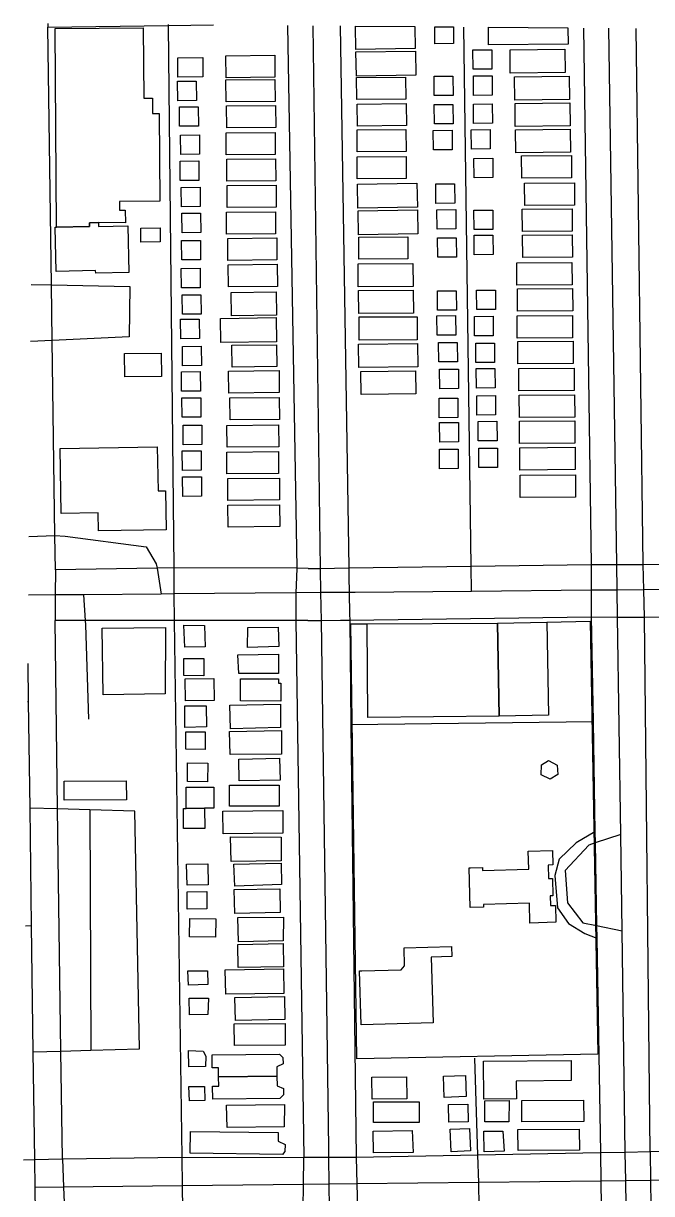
# Model space of a CAD drawing. Header units: millimetres. Extents: x 0 to 813, y 0 to 785.
# Drawn here: x 3.4 to 219.7, y 381.8 to 784.9 of the extents above; entities that cross this region are included whole.
import ezdxf

# ---------------------------------------------------------------- set-up
doc = ezdxf.new("R2010")
doc.units = ezdxf.units.MM

msp = doc.modelspace()

# ---------------------------------------------------------------- linework, layer by layer
at = {"layer": 'buildings'}
for points in [[(14.3477, 783.1276), (44.6558, 783.3278), (44.8169, 759.1317), (47.8302, 759.1496), (47.8666, 753.8418), (50.1163, 753.8553), (50.324, 723.6185), (36.4441, 723.5294), (36.46, 720.609), (38.4856, 720.6245), (38.5135, 716.2495), (29.2255, 716.3199), (26.1453, 716.2582), (26.1751, 714.9255), (14.8089, 714.67), (14.3477, 783.1276)], [(117.7728, 783.9775), (138.2278, 783.799), (138.3429, 776.2212), (117.9034, 775.9008), (117.7728, 783.9775)], [(145.0564, 783.7394), (151.516, 783.683), (151.5728, 777.9374), (145.1142, 777.8718), (145.0564, 783.7394)], [(163.5261, 783.5782), (190.9085, 783.3392), (190.9583, 777.7144), (163.5801, 777.4768), (163.5261, 783.5782)], [(73.1019, 773.7844), (89.9704, 773.9251), (90.0367, 766.3407), (73.1682, 766.2001), (73.1019, 773.7844)], [(117.9376, 775.0677), (138.3771, 775.3882), (138.5117, 767.0704), (118.0722, 766.75), (117.9376, 775.0677)], [(158.2196, 775.7916), (164.6781, 775.8461), (164.7441, 769.1722), (158.2855, 769.1067), (158.2196, 775.7916)], [(170.9861, 775.7797), (189.8475, 775.992), (189.9355, 768.0411), (171.0824, 767.8176), (170.9861, 775.7797)], [(56.5433, 773.0192), (65.1356, 773.1215), (65.2181, 766.4475), (56.6258, 766.3341), (56.5433, 773.0192)], [(118.1594, 766.2828), (135.0281, 766.4347), (135.0943, 758.8393), (118.2258, 758.7096), (118.1594, 766.2828)], [(144.8337, 766.7041), (151.2922, 766.7585), (151.3583, 760.0847), (144.8996, 760.0192), (144.8337, 766.7041)], [(158.3567, 766.8076), (164.8152, 766.8621), (164.8812, 760.1883), (158.4226, 760.1227), (158.3567, 766.8076)], [(172.5066, 766.4616), (191.3597, 766.685), (191.4477, 758.723), (172.5945, 758.4995), (172.5066, 766.4616)], [(56.4727, 764.9697), (62.9312, 765.0241), (62.9971, 758.3392), (56.5384, 758.2737), (56.4727, 764.9697)], [(73.1368, 765.4675), (90.0054, 765.6082), (90.0717, 758.0239), (73.2031, 757.8832), (73.1368, 765.4675)], [(57.1174, 756.1478), (63.576, 756.2022), (63.6418, 749.5173), (57.1832, 749.4518), (57.1174, 756.1478)], [(73.3402, 756.4829), (90.2088, 756.6236), (90.2751, 749.0393), (73.4065, 748.8986), (73.3402, 756.4829)], [(118.3614, 757.1317), (135.2218, 757.2837), (135.288, 749.6883), (118.4194, 749.5475), (118.3614, 757.1317)], [(144.8561, 756.9439), (151.3146, 756.9983), (151.3806, 750.3245), (144.922, 750.2589), (144.8561, 756.9439)], [(158.3878, 757.1028), (164.8464, 757.1573), (164.9124, 750.4835), (158.4538, 750.4179), (158.3878, 757.1028)], [(172.7006, 757.3438), (191.5621, 757.5672), (191.6501, 749.6052), (172.7969, 749.3817), (172.7006, 757.3438)], [(57.5386, 746.4396), (63.9971, 746.494), (64.063, 739.809), (57.6043, 739.7436), (57.5386, 746.4396)], [(73.2009, 747.2238), (90.0694, 747.3645), (90.1357, 739.7801), (73.2671, 739.6394), (73.2009, 747.2238)], [(118.2831, 748.2051), (135.1434, 748.346), (135.2097, 740.7617), (118.3411, 740.6209), (118.2831, 748.2051)], [(144.562, 748.0192), (151.0206, 748.0736), (151.0866, 741.3998), (144.6279, 741.3342), (144.562, 748.0192)], [(157.6383, 748.2932), (164.0968, 748.3476), (164.1628, 741.6738), (157.7042, 741.6083), (157.6383, 748.2932)], [(172.8536, 748.282), (191.7067, 748.4944), (191.803, 740.5323), (172.9416, 740.32), (172.8536, 748.282)], [(73.4033, 738.1282), (90.2719, 738.2689), (90.3299, 730.6846), (73.4695, 730.5438), (73.4033, 738.1282)], [(118.3098, 738.9445), (135.1784, 739.0853), (135.2448, 731.501), (118.3761, 731.3602), (118.3098, 738.9445)], [(158.5561, 738.4141), (165.0146, 738.4685), (165.0807, 731.7947), (158.622, 731.7291), (158.5561, 738.4141)], [(174.966, 739.2585), (192.1002, 739.3971), (192.1654, 731.6795), (175.023, 731.5521), (174.966, 739.2585)], [(57.3435, 737.4586), (63.8021, 737.5129), (63.8679, 730.828), (57.4093, 730.7625), (57.3435, 737.4586)], [(118.4931, 729.5493), (138.9327, 729.8698), (139.0673, 721.552), (118.6194, 721.2316), (118.4931, 729.5493)], [(145.3967, 729.6021), (151.8553, 729.6566), (151.9213, 722.9827), (145.4626, 722.9172), (145.3967, 729.6021)], [(176.0045, 729.8891), (193.147, 730.0165), (193.2039, 722.299), (176.0614, 722.1716), (176.0045, 729.8891)], [(57.7705, 728.4165), (64.2291, 728.4708), (64.2949, 721.7859), (57.8362, 721.7205), (57.7705, 728.4165)], [(73.548, 729.0775), (90.4084, 729.2293), (90.4747, 721.645), (73.606, 721.5043), (73.548, 729.0775)], [(57.9661, 719.4875), (64.4246, 719.5419), (64.4905, 712.8569), (58.0318, 712.7915), (57.9661, 719.4875)], [(73.2929, 719.8749), (90.1617, 720.0266), (90.2279, 712.4423), (73.3593, 712.3016), (73.2929, 719.8749)], [(118.6367, 720.3654), (139.0763, 720.6858), (139.2109, 712.3681), (118.763, 712.0477), (118.6367, 720.3654)], [(145.8253, 720.7266), (152.2838, 720.781), (152.3498, 714.1072), (145.8912, 714.0417), (145.8253, 720.7266)], [(158.5656, 720.5594), (165.0242, 720.6139), (165.0903, 713.9401), (158.6316, 713.8745), (158.5656, 720.5594)], [(175.2207, 720.9576), (192.3632, 721.085), (192.4201, 713.3675), (175.2859, 713.24), (175.2207, 720.9576)], [(14.344, 714.663), (14.8089, 714.67), (26.1751, 714.9255), (26.1453, 716.2582), (29.2255, 716.3199), (29.2553, 714.9872), (39.3262, 715.2097), (39.691, 699.0841), (28.2917, 698.84), (28.2748, 699.7506), (14.6836, 699.4592), (14.344, 714.663)], [(43.8349, 714.4151), (50.5175, 714.4564), (50.5498, 709.626), (43.8672, 709.5847), (43.8349, 714.4151)], [(57.8838, 710.1168), (64.3424, 710.1712), (64.4082, 703.4862), (57.9496, 703.4208), (57.8838, 710.1168)], [(73.7866, 710.8655), (90.6554, 711.0173), (90.7133, 703.422), (73.8529, 703.2812), (73.7866, 710.8655)], [(118.9055, 711.2692), (135.7659, 711.4101), (135.8322, 703.8258), (118.9636, 703.685), (118.9055, 711.2692)], [(146.0141, 711.0204), (152.4727, 711.0749), (152.5387, 704.401), (146.08, 704.3355), (146.0141, 711.0204)], [(158.6061, 711.9094), (165.0646, 711.9638), (165.1307, 705.29), (158.672, 705.2245), (158.6061, 711.9094)], [(175.2992, 711.9186), (192.4418, 712.0571), (192.4987, 704.3396), (175.3562, 704.2122), (175.2992, 711.9186)], [(73.9309, 701.7704), (90.7915, 701.9334), (90.8741, 694.3156), (74.0052, 694.1527), (73.9309, 701.7704)], [(118.6752, 702.0442), (137.5031, 702.2011), (137.575, 694.3058), (118.7388, 694.149), (118.6752, 702.0442)], [(173.2819, 702.4205), (192.3253, 702.5424), (192.3742, 694.8583), (173.3308, 694.7364), (173.2819, 702.4205)], [(57.7828, 700.502), (64.2414, 700.5564), (64.3072, 693.8714), (57.8486, 693.806), (57.7828, 700.502)], [(173.5111, 693.5245), (192.5462, 693.6465), (192.595, 685.9513), (173.5599, 685.8293), (173.5111, 693.5245)], [(58.0931, 691.4055), (64.5517, 691.4598), (64.6176, 684.7749), (58.1589, 684.7094), (58.0931, 691.4055)], [(74.9349, 692.257), (90.4758, 692.4426), (90.5713, 684.4028), (75.0303, 684.2172), (74.9349, 692.257)], [(118.8104, 692.8492), (137.6382, 692.995), (137.7101, 685.0998), (118.8739, 684.9429), (118.8104, 692.8492)], [(145.9704, 692.7777), (152.429, 692.8321), (152.495, 686.1583), (146.0363, 686.0927), (145.9704, 692.7777)], [(159.4945, 692.9922), (165.9531, 693.0467), (166.0191, 686.3729), (159.5604, 686.3073), (159.4945, 692.9922)], [(57.5211, 682.9829), (63.9797, 683.0372), (64.0456, 676.3523), (57.5869, 676.2868), (57.5211, 682.9829)], [(71.2701, 683.2841), (90.4728, 683.582), (90.5991, 675.2754), (71.4049, 674.9886), (71.2701, 683.2841)], [(118.9716, 683.7762), (139.0108, 683.867), (139.0492, 675.9276), (119.0099, 675.8368), (118.9716, 683.7762)], [(145.7789, 684.1852), (152.2375, 684.2396), (152.3035, 677.5658), (145.8448, 677.5003), (145.7789, 684.1852)], [(158.6932, 683.961), (165.1518, 684.0154), (165.2178, 677.3416), (158.7591, 677.276), (158.6932, 683.961)], [(173.4124, 684.154), (192.4475, 684.2759), (192.5046, 676.5807), (173.4612, 676.4588), (173.4124, 684.154)], [(58.1615, 673.6614), (64.6201, 673.7157), (64.686, 667.0308), (58.2272, 666.9653), (58.1615, 673.6614)], [(75.1903, 674.0671), (90.6149, 674.2315), (90.7064, 666.6803), (75.2735, 666.5159), (75.1903, 674.0671)], [(118.7901, 674.4397), (139.1291, 674.6278), (139.2081, 666.5992), (118.8609, 666.4223), (118.7901, 674.4397)], [(146.3704, 674.964), (152.8291, 675.0185), (152.8951, 668.3446), (146.4364, 668.2791), (146.3704, 674.964)], [(159.1686, 674.7519), (165.6272, 674.8064), (165.6932, 668.1215), (159.2345, 668.0559), (159.1686, 674.7519)], [(173.6507, 675.3468), (192.6858, 675.4687), (192.7429, 667.7735), (173.6996, 667.6627), (173.6507, 675.3468)], [(38.2675, 671.2044), (50.8944, 671.3379), (50.9814, 663.287), (38.3545, 663.1536), (38.2675, 671.2044)], [(73.9912, 665.1281), (91.4253, 665.3638), (91.5248, 657.7792), (74.099, 657.5434), (73.9912, 665.1281)], [(119.6207, 665.0277), (138.4569, 665.1845), (138.5205, 657.2893), (119.6926, 657.1324), (119.6207, 665.0277)], [(146.7297, 665.756), (153.1883, 665.8105), (153.2543, 659.1366), (146.7956, 659.0711), (146.7297, 665.756)], [(159.3159, 665.9788), (165.7745, 666.0333), (165.8405, 659.3594), (159.3818, 659.2939), (159.3159, 665.9788)], [(173.9926, 666.0501), (193.0277, 666.172), (193.0766, 658.4768), (174.0415, 658.366), (173.9926, 666.0501)], [(57.8107, 664.9037), (64.2693, 664.9581), (64.3352, 658.2731), (57.8764, 658.2077), (57.8107, 664.9037)], [(58.0058, 655.9192), (64.4644, 655.9736), (64.5302, 649.2886), (58.0715, 649.2232), (58.0058, 655.9192)], [(74.5415, 655.9406), (91.5262, 656.047), (91.5759, 648.4628), (74.5828, 648.3565), (74.5415, 655.9406)], [(146.5343, 655.7756), (152.9929, 655.8301), (153.059, 649.1562), (146.6002, 649.0907), (146.5343, 655.7756)], [(159.5082, 656.6612), (165.9668, 656.7157), (166.0328, 650.0419), (159.5741, 649.9763), (159.5082, 656.6612)], [(174.1861, 656.8657), (193.2295, 656.9876), (193.2783, 649.2924), (174.2349, 649.1705), (174.1861, 656.8657)], [(58.3713, 646.4891), (64.8299, 646.5434), (64.8957, 639.8585), (58.437, 639.793), (58.3713, 646.4891)], [(73.4785, 646.4342), (91.2772, 646.589), (91.3438, 639.0379), (73.5451, 638.8832), (73.4785, 646.4342)], [(146.7348, 647.4018), (153.1935, 647.4562), (153.2595, 640.7824), (146.8008, 640.7169), (146.7348, 647.4018)], [(159.9866, 647.7853), (166.4452, 647.8397), (166.5112, 641.1659), (160.0525, 641.1004), (159.9866, 647.7853)], [(174.2485, 647.8824), (193.292, 648.0043), (193.3408, 640.3091), (174.2974, 640.1983), (174.2485, 647.8824)], [(16.024, 638.4777), (49.5151, 639.0386), (49.7721, 623.8689), (52.3707, 623.9127), (52.6017, 610.5086), (29.2474, 610.1141), (29.1444, 616.3441), (16.4005, 616.134), (16.024, 638.4777)], [(58.1274, 637.6195), (64.586, 637.6738), (64.6519, 630.9889), (58.1931, 630.9234), (58.1274, 637.6195)], [(73.398, 637.2523), (91.1966, 637.3959), (91.2632, 629.856), (73.4645, 629.7013), (73.398, 637.2523)], [(146.6542, 638.1976), (153.1128, 638.2521), (153.1788, 631.5782), (146.7201, 631.5127), (146.6542, 638.1976)], [(160.1881, 638.5787), (166.6468, 638.6331), (166.7128, 631.9593), (160.254, 631.8938), (160.1881, 638.5787)], [(174.3429, 638.7656), (193.3864, 638.8874), (193.4353, 631.1922), (174.4, 631.0703), (174.3429, 638.7656)], [(174.4758, 629.2931), (193.5111, 629.4261), (193.5599, 621.7309), (174.5247, 621.609), (174.4758, 629.2931)], [(58.215, 628.6914), (64.6737, 628.7458), (64.7395, 622.0608), (58.2808, 621.9954), (58.215, 628.6914)], [(73.7416, 628.1665), (91.5402, 628.3102), (91.6069, 620.7703), (73.8082, 620.6155), (73.7416, 628.1665)], [(73.8269, 618.972), (91.6257, 619.1268), (91.6922, 611.5758), (73.8935, 611.421), (73.8269, 618.972)], [(30.5596, 576.5394), (52.3336, 576.8602), (52.2165, 554.0034), (30.8662, 553.6045), (30.5596, 576.5394)], [(58.6999, 577.6326), (65.7261, 577.4965), (65.9677, 570.1326), (58.9392, 570.0174), (58.6999, 577.6326)], [(80.6262, 569.9388), (80.6871, 576.8812), (91.1873, 576.9659), (91.3095, 570.2825), (80.6262, 569.9388)], [(58.6891, 566.1014), (65.5217, 566.0973), (65.5119, 560.2247), (58.6794, 560.2382), (58.6891, 566.1014)], [(77.236, 567.3626), (91.2304, 567.6028), (91.2284, 561.0322), (77.6112, 560.9655), (77.236, 567.3626)], [(59.1292, 559.1639), (69.0241, 559.2539), (69.0969, 551.6961), (59.202, 551.5968), (59.1292, 559.1639)], [(78.2074, 559.1268), (91.267, 559.0867), (91.2683, 557.6441), (92.1032, 557.6461), (92.091, 551.4943), (78.1964, 551.5232), (78.2074, 559.1268)], [(58.9473, 542.4038), (59.013, 549.886), (66.3326, 549.8776), (66.3943, 542.6363), (58.9473, 542.4038)], [(74.4614, 550.1041), (91.9908, 550.3784), (91.9203, 542.3471), (74.7587, 541.9579), (74.4614, 550.1041)], [(59.2921, 534.9087), (59.3446, 540.8926), (66.0306, 540.8339), (65.9781, 534.85), (59.2921, 534.9087)], [(74.3257, 540.9845), (92.3362, 541.3756), (92.2642, 533.1675), (74.6251, 533.071), (74.3257, 540.9845)], [(59.8622, 523.7633), (59.9605, 530.2029), (66.9522, 530.095), (66.8469, 523.6462), (59.8622, 523.7633)], [(77.5477, 531.519), (91.6327, 531.7677), (91.7687, 524.2745), (77.6908, 524.035), (77.5477, 531.519)], [(181.7639, 526.0357), (181.7941, 529.479), (184.2217, 530.9933), (187.2348, 529.4313), (187.4152, 526.2002), (184.8332, 524.5383), (181.7639, 526.0357)], [(17.3914, 523.8546), (38.8177, 523.9774), (38.852, 517.4926), (17.4258, 517.3698), (17.3914, 523.8546)], [(59.4969, 521.7842), (68.9875, 521.7753), (68.9866, 514.5439), (65.7861, 514.5627), (59.5026, 514.5061), (59.4969, 521.7842)], [(74.3866, 522.547), (91.4544, 522.5461), (91.4529, 515.2402), (74.3853, 515.2597), (74.3866, 522.547)], [(58.4936, 514.4964), (59.5026, 514.5061), (65.7861, 514.5627), (65.8505, 507.6285), (58.551, 507.5529), (58.4936, 514.4964)], [(72.0607, 513.5955), (92.6928, 513.8054), (92.77, 505.959), (72.1378, 505.7398), (72.0607, 513.5955)], [(74.724, 504.6934), (92.1876, 504.6053), (92.1166, 496.5089), (74.956, 496.2407), (74.724, 504.6934)], [(156.8594, 494.0241), (157.3186, 494.0294), (161.5362, 494.1506), (161.5552, 493.1453), (177.4231, 493.574), (177.2549, 499.7925), (185.5995, 500.0265), (185.7298, 495.0369), (184.136, 494.995), (184.2626, 490.3777), (185.5848, 490.4033), (185.7479, 484.3896), (184.864, 484.3695), (184.9533, 481.0554), (186.6167, 481.106), (186.7674, 475.2786), (177.8451, 475.031), (177.6543, 481.836), (161.8698, 481.3972), (161.8901, 480.5408), (157.2272, 480.4142), (156.8594, 494.0241)], [(59.612, 495.2585), (66.8635, 495.4089), (67.0297, 488.1853), (59.785, 488.0162), (59.612, 495.2585)], [(75.8662, 495.3113), (92.1643, 495.6057), (92.2254, 488.29), (76.2245, 487.7696), (75.8662, 495.3113)], [(59.7378, 485.8109), (66.5226, 485.8909), (66.5743, 479.8968), (59.8036, 479.826), (59.7378, 485.8109)], [(75.9701, 486.534), (91.663, 486.8337), (91.7793, 478.6799), (76.2664, 478.2668), (75.9701, 486.534)], [(60.6172, 470.2606), (60.6798, 476.5981), (69.6686, 476.5006), (69.6062, 470.1724), (60.6172, 470.2606)], [(77.2918, 476.9735), (92.9273, 477.0876), (92.8558, 468.9354), (77.5174, 468.586), (77.2918, 476.9735)], [(77.238, 467.6764), (92.8339, 468.0235), (92.9368, 459.9256), (77.3904, 459.6711), (77.238, 467.6764)], [(119.177, 458.5228), (119.9843, 458.553), (133.4653, 458.9373), (134.667, 460.2856), (134.4843, 466.4391), (150.805, 466.9196), (150.9074, 463.5217), (143.7945, 463.3141), (144.4661, 440.7018), (119.7241, 439.9787), (119.177, 458.5228)], [(60.0132, 458.5206), (66.7763, 458.5078), (66.951, 453.8435), (60.2347, 453.6326), (60.0132, 458.5206)], [(72.9172, 458.9658), (92.9727, 459.2645), (93.1282, 450.8125), (73.1077, 450.5414), (72.9172, 458.9658)], [(60.5019, 449.1908), (67.1393, 449.1326), (66.9027, 443.5784), (60.5835, 443.4291), (60.5019, 449.1908)], [(76.2217, 449.3879), (93.2928, 449.7407), (93.46, 441.8377), (76.3889, 441.4756), (76.2217, 449.3879)], [(76.0169, 440.3155), (93.5104, 440.4412), (93.5561, 432.9581), (76.0695, 432.8323), (76.0169, 440.3155)], [(60.3016, 431.1279), (65.2882, 430.8608), (66.2478, 429.2143), (66.084, 425.614), (60.3359, 425.5248), (60.3016, 431.1279)], [(68.3943, 429.5957), (91.5458, 429.8486), (92.7392, 428.6748), (92.8731, 426.4865), (90.6449, 425.5102), (90.7066, 422.2336), (70.61, 422.019), (70.547, 425.1467), (68.4455, 425.1279), (68.3943, 429.5957)], [(161.8141, 427.3991), (192.0004, 427.6838), (192.065, 420.7496), (173.1306, 420.5711), (173.1953, 414.4466), (161.9293, 414.3405), (161.8141, 427.3991)], [(68.5502, 418.8262), (70.6448, 418.8544), (70.61, 422.019), (90.7066, 422.2336), (90.7475, 418.9572), (92.9936, 418.0161), (92.9188, 415.8297), (91.7463, 414.6301), (68.6016, 414.3678), (68.5502, 418.8262)], [(123.4134, 421.9095), (135.3753, 422.028), (135.4478, 414.4237), (123.4859, 414.3052), (123.4134, 421.9095)], [(148.0202, 422.2802), (155.5927, 422.5303), (155.8349, 415.2315), (148.2554, 414.9815), (148.0202, 422.2802)], [(60.367, 418.7584), (65.8078, 418.7107), (65.8974, 413.861), (60.6368, 413.8234), (60.367, 418.7584)], [(73.3081, 412.3162), (93.328, 412.5035), (93.142, 404.7897), (73.5469, 404.6452), (73.3081, 412.3162)], [(123.9377, 413.4543), (139.6832, 413.4), (139.6626, 406.2897), (123.917, 406.3347), (123.9377, 413.4543)], [(149.8274, 412.5386), (156.4873, 412.6571), (156.5939, 406.5602), (149.941, 406.4416), (149.8274, 412.5386)], [(162.2927, 413.7324), (170.7204, 413.9005), (170.5868, 406.5958), (162.3551, 406.5562), (162.2927, 413.7324)], [(175.0342, 413.8813), (196.3339, 414.0205), (196.3813, 406.7235), (175.0747, 406.5937), (175.0342, 413.8813)], [(60.7846, 395.776), (60.885, 403.2579), (91.1838, 402.8618), (91.1442, 399.9304), (93.5135, 398.7556), (93.4365, 396.3272), (92.6279, 395.357), (60.7846, 395.776)], [(123.8073, 403.3388), (137.3005, 403.5277), (137.5967, 396.033), (123.9225, 395.8551), (123.8073, 403.3388)], [(150.3371, 403.9997), (156.9916, 404.3044), (157.3479, 396.5207), (150.6863, 396.2068), (150.3371, 403.9997)], [(162.0137, 403.3297), (168.4853, 403.394), (168.9116, 396.4659), (162.0772, 396.2745), (162.0137, 403.3297)], [(173.7287, 403.8599), (194.8405, 403.9821), (194.8817, 396.7689), (173.7698, 396.6281), (173.7287, 403.8599)]]:
    msp.add_lwpolyline(points, dxfattribs=at)
at = {"layer": 'major_roads'}
msp.add_lwpolyline([(4.8958, 564.3783), (5.0665, 551.2531), (5.5588, 514.6168), (6.1016, 474.2294), (6.6858, 430.6307), (7.1676, 393.5943), (7.2984, 383.9233), (7.8954, 339.4031), (8.4612, 296.8749), (8.7265, 277.1699), (9.2817, 235.8145), (9.4494, 228.2808), (9.5206, 217.85), (9.9316, 188.659), (9.9804, 183.0568), (10.3015, 124.9102), (10.8817, 100.233), (11.4292, 74.6839)], dxfattribs=at)
at = {"layer": 'minor_roads'}
for points in [[(53.2874, 784.5404), (53.2908, 784.191), (55.1574, 597.3385), (55.2458, 588.3938), (55.3673, 579.244), (57.9332, 394.3492), (58.0695, 384.5106), (58.1723, 376.4034), (60.5762, 191.2587), (60.6791, 183.1608), (60.8324, 173.6664), (60.9717, 164.9633), (62.4835, 72.3929), (62.5411, 68.651)], [(103.0245, 784.1062), (105.6423, 597.2027), (105.7567, 588.8254), (105.8885, 579.2568), (108.4282, 397.5824), (108.4756, 394.2594), (108.6109, 385.0909), (108.7329, 376.7881), (111.3203, 191.7815), (111.4305, 183.7208), (111.5625, 174.1707), (112.9701, 72.8156), (113.0231, 69.3437)], [(157.7706, 589.2722), (157.645, 597.966), (155.0603, 783.6521)], [(215.4083, 70.1219), (215.3565, 73.7428), (213.8859, 175.2194), (213.7475, 184.8439), (213.6365, 192.8302), (210.9398, 377.5771), (210.8211, 386.2708), (210.6838, 396.0163), (209.5713, 472.3985), (209.0894, 505.5725), (208.0054, 580.4374), (207.8709, 589.7082), (207.7398, 598.5695), (205.0677, 783.2156)], [(6.0431, 694.9954), (13.0281, 694.8353), (40.0189, 694.226), (39.7979, 676.9822), (13.2913, 675.6793), (5.8703, 675.3247)], [(5.2803, 608.1552), (14.2321, 608.5218)], [(14.2321, 608.5218), (17.8136, 608.3135), (45.6541, 604.6068), (49.1586, 598.7965), (49.4093, 597.24)], [(49.4093, 597.24), (50.8342, 588.358)], [(420.129, 591.5291), (411.5981, 591.4639), (402.6287, 591.384), (359.9321, 591.0122), (318.9196, 590.6633), (309.7623, 590.5851), (300.6538, 590.4972), (259.1401, 590.1436), (217.0559, 589.786), (207.8709, 589.7082), (198.9294, 589.6376), (157.7706, 589.2722), (117.6277, 588.9261), (115.6028, 588.9066), (105.7567, 588.8254), (97.2675, 588.7603), (55.2458, 588.3938), (50.8342, 588.358), (24.0514, 588.1278), (14.3584, 588.0455), (5.103, 587.968)], [(24.0514, 588.1278), (24.6417, 579.2811), (24.7393, 577.7167), (25.7892, 545.2663)], [(5.0665, 551.2531), (4.7805, 551.2627)], [(26.6115, 431.191), (43.4191, 431.6483), (41.793, 513.5168), (26.2184, 513.9979), (15.193, 514.3274), (5.5588, 514.6168)], [(26.2184, 513.9979), (26.6115, 431.191)], [(209.0894, 505.5725), (200.2895, 502.6155), (198.1332, 501.8898), (189.9297, 493.1387), (190.7784, 482.0002), (196.076, 475.1505), (200.7921, 474.1878), (209.5713, 472.3985)], [(4.1022, 474.0423), (6.1016, 474.2294)], [(6.6858, 430.6307), (16.3389, 430.8996), (26.6115, 431.191)], [(165.2621, 69.6397), (165.1824, 73.2515), (163.1278, 174.696), (162.9265, 184.2839), (162.8228, 192.3073), (160.3443, 377.1826), (160.224, 385.6902), (159.9164, 395.0463), (158.8243, 428.4397)], [(362.7932, 388.0225), (321.6949, 387.5532), (312.8434, 387.4538), (303.63, 387.3482), (262.5733, 386.8696), (219.3943, 386.3726), (210.8211, 386.2708), (202.2618, 386.1689), (160.224, 385.6902), (118.207, 385.2022), (108.6109, 385.0909), (99.8151, 384.9913), (58.0695, 384.5106), (17.2285, 384.0315), (7.2984, 383.9233)]]:
    msp.add_lwpolyline(points, dxfattribs=at)
at = {"layer": 'parks'}
for points in [[(116.1622, 578.115), (121.8261, 578.1398), (166.7059, 578.3235), (183.6649, 578.6309), (198.5924, 578.9562), (201.2045, 429.9113), (118.1813, 428.2934), (116.1622, 578.115)], [(121.8261, 578.1398), (166.7059, 578.3235), (167.2883, 546.3212), (122.0503, 545.787), (121.8261, 578.1398)], [(166.7059, 578.3235), (183.6649, 578.6309), (184.2474, 546.6287), (167.2883, 546.3212), (166.7059, 578.3235)]]:
    msp.add_lwpolyline(points, dxfattribs=at)
at = {"layer": 'paths'}
for points in [[(11.7906, 784.9026), (11.7903, 783.6247)], [(11.7903, 783.6247), (53.2908, 784.191), (68.8675, 784.4044)], [(14.2321, 608.5218), (13.2913, 675.6793), (13.0281, 694.8353), (11.7903, 783.6247)], [(94.3003, 784.1824), (97.5782, 597.2082), (97.4331, 594.1475)], [(112.4653, 784.0238), (115.4543, 597.3679), (115.5037, 594.2776)], [(196.3014, 783.2921), (198.931, 598.5536)], [(216.8893, 598.5732), (214.4458, 783.1337)], [(14.3926, 596.6913), (14.2321, 608.5218)], [(14.3926, 596.6913), (14.3584, 588.0455), (14.3163, 579.288)], [(49.4093, 597.24), (14.3926, 596.6913)], [(101.5156, 597.1272), (97.5782, 597.2082), (55.1574, 597.3385), (49.4093, 597.24)], [(101.5156, 597.1272), (105.6423, 597.2027), (110.5068, 597.3089)], [(110.5068, 597.3089), (115.4543, 597.3679), (157.645, 597.966), (198.931, 598.5536)], [(198.931, 598.5536), (198.9294, 589.6376), (198.9395, 580.4516)], [(198.931, 598.5536), (207.7398, 598.5695), (216.8893, 598.5732)], [(216.8893, 598.5732), (259.0493, 598.8464), (300.5273, 599.1072)], [(217.2452, 580.403), (217.0559, 589.786), (216.8893, 598.5732)], [(97.4331, 594.1475), (97.2675, 588.7603), (97.1624, 582.3302)], [(115.5037, 594.2776), (115.6028, 588.9066), (115.7528, 581.4226)], [(97.1624, 582.3302), (97.2046, 579.2027), (99.9379, 394.2319)], [(112.5481, 579.3659), (115.7769, 579.4027), (198.9395, 580.4516)], [(115.7528, 581.4226), (115.7769, 579.4027), (116.2115, 543.2788), (117.9734, 394.2692)], [(198.9395, 580.4516), (199.5692, 544.3074), (200.2252, 506.3946), (200.2895, 502.6155), (200.7921, 474.1878), (200.8578, 469.7758), (202.1446, 395.8305)], [(198.9395, 580.4516), (208.0054, 580.4374), (217.2452, 580.403)], [(217.2452, 580.403), (259.3025, 580.8632), (300.7894, 581.3473)], [(101.407, 579.1844), (97.2046, 579.2027), (55.3673, 579.244), (24.6417, 579.2811), (14.3163, 579.288)], [(16.841, 393.7886), (16.3389, 430.8996), (15.193, 514.3274), (14.3163, 579.288)], [(101.407, 579.1844), (105.8885, 579.2568), (112.5481, 579.3659)], [(219.2299, 396.2114), (217.2452, 580.403)], [(199.5692, 544.3074), (116.2115, 543.2788)], [(200.2252, 506.3946), (193.7426, 502.6728), (187.9392, 497.0557), (186.4703, 491.41), (187.3192, 480.2808), (191.1263, 474.8495), (196.781, 471.4309), (200.8578, 469.7758)], [(202.1446, 395.8305), (159.9164, 395.0463), (117.9734, 394.2692)], [(219.2299, 396.2114), (210.6838, 396.0163), (202.1446, 395.8305)], [(202.1446, 395.8305), (202.2618, 386.1689), (202.3668, 377.5033)], [(303.5518, 396.7116), (262.4074, 396.5316), (219.2299, 396.2114)], [(219.2299, 396.2114), (219.3943, 386.3726), (219.5336, 377.6415)], [(3.3948, 393.5141), (7.1676, 393.5943), (16.841, 393.7886)], [(16.841, 393.7886), (57.9332, 394.3492), (99.9379, 394.2319)], [(16.841, 393.7886), (17.2285, 384.0315), (17.5344, 376.0807)], [(99.7008, 376.7184), (99.8151, 384.9913), (99.9379, 394.2319)], [(117.9734, 394.2692), (108.4756, 394.2594), (99.9379, 394.2319)], [(117.9734, 394.2692), (118.207, 385.2022), (118.4192, 376.8614)]]:
    msp.add_lwpolyline(points, dxfattribs=at)

doc.saveas('drawing.dxf')
